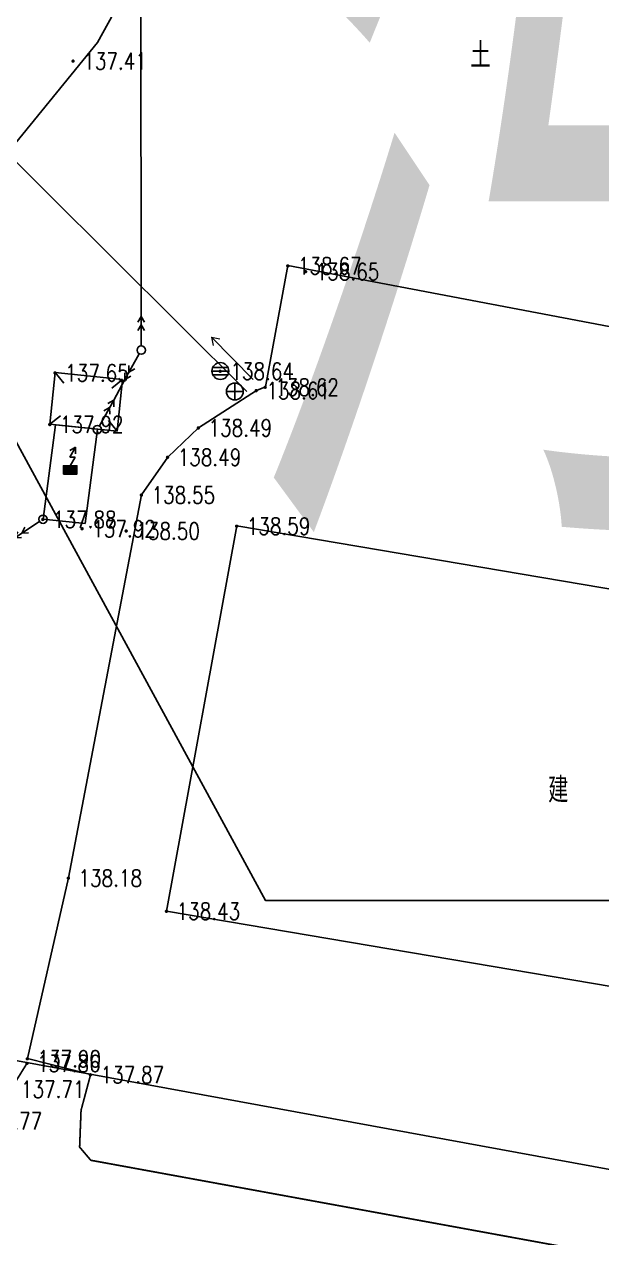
# Model space of a CAD drawing. Extents: x 529262 to 576451, y 2694391 to 2717535.
# Drawn here: x 562957.1 to 562991.3, y 2710312.2 to 2710384.1 of the extents above; entities that cross this region are included whole.
import ezdxf
from ezdxf.enums import TextEntityAlignment as Align
from ezdxf.xclip import XClip

# ---------------------------------------------------------------- set-up
doc = ezdxf.new("R2010")
doc.units = 0
doc.header["$XCLIPFRAME"] = 0
for name, color, linetype in [('COMPONENT', 8, 'Continuous'), ('DLSS', 4, 'Continuous'), ('DMTZ', 8, 'Continuous'), ('GCD', 8, 'Continuous'), ('GXYZ', 8, 'Continuous'), ('JMD', 8, 'Continuous'), ('PP-COM', 7, 'Continuous'), ('RD-红线', 7, 'Continuous'), ('ZBTZ', 8, 'Continuous')]:
    doc.layers.add(name, color=color, linetype=linetype)
doc.layers.add('SXSS', color=5, linetype='Continuous', lineweight=0)
doc.styles.add('_TCH_DIM', font='smsim.shx', dxfattribs={"width": 0.75, "bigfont": 'smfs.shx'})
doc.styles.add('HZ', font='rs.shx', dxfattribs={"width": 0.8, "bigfont": 'hztxt.shx'})
doc.linetypes.add('10421', pattern='A,2,[150,AAA.SHX,S=0.5,R=0,X=0,Y=0.5],1e-11', length=2)
doc.linetypes.add('1161', pattern='A,0,[149,AAA.SHX,S=0.15,R=0,X=0,Y=0],-1.6', length=1.6)
doc.linetypes.add('536', pattern='A,9.4,[169,AAA.SHX,S=1,R=0,X=0,Y=0.15],0.6', length=10)

# ---------------------------------------------------------------- blocks, each defined once
blk = doc.blocks.new('A$C19FD0107')
at = {"layer": 'RD-红线', "color": 8, "linetype": 'Continuous', "flags": 128}
blk.add_lwpolyline([(-8064.225, 15936.277), (-8064.224, 15936.276), (-7831.849, 15893.658)], dxfattribs=at)
blk = doc.blocks.new('GC200')
at = {"linetype": 'Continuous', "const_width": 0.2, "flags": 128}
blk.add_lwpolyline([(-0.1, 0, 1), (0.1, 0, 1)], format="xyb", close=True, dxfattribs=at)
blk = doc.blocks.new('gc086')
at = {"color": 8}
for p, q in [((0, 0), (7, 0)), ((7, 0), (6.18, 0.57)), ((7, 0), (6.18, -0.57))]:
    blk.add_line(p, q, dxfattribs=at)
blk = doc.blocks.new('gc170')
at = {"color": 8, "linetype": 'Continuous'}
blk.add_circle((0, 0), 0.5, dxfattribs=at)
blk = doc.blocks.new('gc013a')
at = {"linetype": 'Continuous'}
blk.add_line((0.5, 0), (4, 0), dxfattribs=at)
at = {"linetype": 'Continuous', "flags": 128}
for points in [[(2.31, -0.4), (3, 0), (2.31, 0.4)], [(3.31, -0.4), (4, 0), (3.31, 0.4)]]:
    blk.add_lwpolyline(points, dxfattribs=at)
blk = doc.blocks.new('*U75')
at = {"linetype": 'Continuous'}
for points in [[(0.8, 1), (-0.8, 1), (0.8, 0)], [(-0.8, 0), (0.8, 0), (-0.8, 1)], [(0.8, 0), (-0.8, 0), (0, 0)]]:
    blk.add_solid(points, dxfattribs=at)
blk = doc.blocks.new('gc129')
at = {"linetype": 'Continuous', "flags": 128}
for points in [[(-0.05, 2), (0.64, 3.2)], [(-0.05, 2.8), (0.64, 3.2)], [(0.64, 2.4), (0.64, 3.2)], [(0.58, 2), (-0.05, 2)], [(0, 1), (0.58, 2)], [(-0.8, 0), (0, 0), (0.8, 0), (0.8, 1), (-0.8, 1), (-0.8, 0)]]:
    blk.add_lwpolyline(points, dxfattribs=at)
at = {"linetype": 'Continuous'}
blk.add_blockref('*U75', (0, 0), dxfattribs=at)
blk = doc.blocks.new('gcbj0102')
for p, q in [((-1, 0), (1, 0)), ((0, -1), (0, 1))]:
    blk.add_line(p, q)
blk.add_circle((0, 0), 1)
blk = doc.blocks.new('gcbj0103')
for p, q in [((-1, 0), (1, 0)), ((-0.9, 0.43), (0.9, 0.43)), ((-0.88, -0.47), (0.88, -0.47))]:
    blk.add_line(p, q)
blk.add_circle((0, 0), 1)

msp = doc.modelspace()

# ---------------------------------------------------------------- linework, layer by layer
at = {"color": 8, "linetype": 'Continuous', "flags": 128}
msp.add_lwpolyline([(562970.315, 2710362.325), (562950.433, 2710382.068)], dxfattribs=at)
at = {"layer": 'Defpoints', "color": 1}
msp.add_lwpolyline([(563132.148, 2710332.168), (562971.418, 2710332.168), (562946.755, 2710377.511)], dxfattribs=at)
at = {"layer": 'DLSS', "color": 8, "linetype": 'Continuous', "const_width": 0.1, "flags": 128}
for points in [[(562917.174, 2710345.019), (562917.072, 2710339.925), (562917.337, 2710337.045), (562918.533, 2710333.538), (562920.238, 2710330.01), (562922.061, 2710327.614), (562926.971, 2710323.567), (562933.873, 2710321.38), (562950.831, 2710318.601), (562953.824, 2710319.129), (562956.337, 2710320.999), (562957.288, 2710322.535)], [(562961.054, 2710321.862), (562960.488, 2710319.746), (562960.402, 2710317.564), (562961.065, 2710316.783), (562992.964, 2710310.947), (563008.577, 2710308.231), (563053.044, 2710300.94)]]:
    msp.add_lwpolyline(points, dxfattribs=at)
at = {"layer": 'DMTZ', "linetype": '10421', "flags": 128}
msp.add_lwpolyline([(562943.843, 2710335.821), (562944.535, 2710337.208), (562946.131, 2710345.439), (562947.721, 2710355.512), (562952.647, 2710371.457), (562956.602, 2710377.045), (562961.458, 2710382.994), (562972.803, 2710403.56), (562973.161, 2710408.046), (562974.884, 2710412.934), (562983.252, 2710425.545), (562999.499, 2710429.017)], dxfattribs=at)
at = {"layer": 'GXYZ', "linetype": 'Continuous'}
for p, q in [((562964.052, 2710366.778), (562963.972, 2710431.005)), ((562962.421, 2710361.821), (562963.087, 2710363.027))]:
    msp.add_line(p, q, dxfattribs=at)
at = {"layer": 'GXYZ', "linetype": '536', "flags": 128}
msp.add_lwpolyline([(562958.971, 2710360.351), (562958.234, 2710354.76), (562960.722, 2710354.508), (562961.459, 2710360.097)], close=True, dxfattribs=at)
at = {"layer": 'JMD', "linetype": 'Continuous'}
for p, q in [((562958.959, 2710363.442), (562959.464, 2710362.822)), ((562962.938, 2710363.036), (562962.318, 2710362.531)), ((562958.647, 2710360.384), (562959.267, 2710360.889)), ((562962.626, 2710359.978), (562962.121, 2710360.598))]:
    msp.add_line(p, q, dxfattribs=at)
at = {"layer": 'JMD', "linetype": 'Continuous', "flags": 128}
for points in [[(562962.938, 2710363.036), (562958.959, 2710363.442), (562958.647, 2710360.384), (562962.626, 2710359.978)], [(562961.459, 2710360.097), (562958.971, 2710360.35), (562958.234, 2710354.76), (562960.722, 2710354.508)], [(563010.099, 2710324.006), (562965.56, 2710331.549), (562969.719, 2710354.36), (563014.258, 2710346.817)]]:
    msp.add_lwpolyline(points, close=True, dxfattribs=at)
msp.add_lwpolyline([(562965.56, 2710331.549), (562969.719, 2710354.36)], dxfattribs=at)
at = {"layer": 'ZBTZ', "linetype": '1161', "flags": 128}
for points in [[(562959.745, 2710333.512), (562964.076, 2710356.206), (562965.623, 2710358.441), (562967.452, 2710360.183), (562970.879, 2710362.39), (562971.409, 2710362.594), (562972.749, 2710369.781), (563045.89, 2710355.904)], [(562961.054, 2710321.862), (562957.314, 2710322.811), (562959.745, 2710333.512)]]:
    msp.add_lwpolyline(points, dxfattribs=at)

# ---------------------------------------------------------------- block references
at = {"layer": 'COMPONENT', "linetype": 'Continuous', "xscale": 0.5, "yscale": 0.5}
for name, p in [('gcbj0103', (562968.741, 2710363.54)), ('gcbj0102', (562969.602, 2710362.325))]:
    msp.add_blockref(name, p, dxfattribs=at)
at = {"layer": 'GCD', "color": 3, "linetype": 'Continuous'}
ref = msp.add_blockref('GC200', (562960.015, 2710381.897, 137.411), dxfattribs=dict(at, xscale=0.5, yscale=0.5, zscale=0.5))
ref.add_attrib('height', '137.41', dxfattribs={"linetype": 'Continuous', "height": 1, "style": 'HZ', "width": 0.8}).set_placement((562960.615, 2710381.897, 137.411), align=Align.MIDDLE_LEFT)
ref = msp.add_blockref('GC200', (562972.737, 2710369.765, 138.667), dxfattribs=dict(at, xscale=0.5, yscale=0.5, zscale=0.5))
ref.add_attrib('height', '138.67', dxfattribs={"linetype": 'Continuous', "height": 1, "style": 'HZ', "width": 0.8}).set_placement((562973.337, 2710369.765, 138.667), align=Align.MIDDLE_LEFT)
ref = msp.add_blockref('GC200', (562973.793, 2710369.424, 138.649), dxfattribs=dict(at, xscale=0.5, yscale=0.5, zscale=0.5))
ref.add_attrib('height', '138.65', dxfattribs={"linetype": 'Continuous', "height": 1, "style": 'HZ', "width": 0.8}).set_placement((562974.393, 2710369.424, 138.649), align=Align.MIDDLE_LEFT)
ref = msp.add_blockref('GC200', (562958.947, 2710363.426, 137.654), dxfattribs=dict(at, xscale=0.5, yscale=0.5, zscale=0.5))
ref.add_attrib('height', '137.65', dxfattribs={"linetype": 'Continuous', "height": 1, "style": 'HZ', "width": 0.8}).set_placement((562959.547, 2710363.426, 137.654), align=Align.MIDDLE_LEFT)
ref = msp.add_blockref('GC200', (562968.732, 2710363.525, 138.64), dxfattribs=dict(at, xscale=0.5, yscale=0.5, zscale=0.5))
ref.add_attrib('height', '138.64', dxfattribs={"linetype": 'Continuous', "height": 1, "style": 'HZ', "width": 0.8}).set_placement((562969.332, 2710363.525, 138.64), align=Align.MIDDLE_LEFT)
ref = msp.add_blockref('GC200', (562971.397, 2710362.578, 138.622), dxfattribs=dict(at, xscale=0.5, yscale=0.5, zscale=0.5))
ref.add_attrib('height', '138.62', dxfattribs={"linetype": 'Continuous', "height": 1, "style": 'HZ', "width": 0.8}).set_placement((562971.997, 2710362.578, 138.622), align=Align.MIDDLE_LEFT)
ref = msp.add_blockref('GC200', (562970.867, 2710362.374, 138.609), dxfattribs=dict(at, xscale=0.5, yscale=0.5, zscale=0.5))
ref.add_attrib('height', '138.61', dxfattribs={"linetype": 'Continuous', "height": 1, "style": 'HZ', "width": 0.8}).set_placement((562971.467, 2710362.374, 138.609), align=Align.MIDDLE_LEFT)
ref = msp.add_blockref('GC200', (562958.635, 2710360.368, 137.918), dxfattribs=dict(at, xscale=0.5, yscale=0.5, zscale=0.5))
ref.add_attrib('height', '137.92', dxfattribs={"linetype": 'Continuous', "height": 1, "style": 'HZ', "width": 0.8}).set_placement((562959.235, 2710360.368, 137.918), align=Align.MIDDLE_LEFT)
ref = msp.add_blockref('GC200', (562967.44, 2710360.167, 138.491), dxfattribs=dict(at, xscale=0.5, yscale=0.5, zscale=0.5))
ref.add_attrib('height', '138.49', dxfattribs={"linetype": 'Continuous', "height": 1, "style": 'HZ', "width": 0.8}).set_placement((562968.04, 2710360.167, 138.491), align=Align.MIDDLE_LEFT)
ref = msp.add_blockref('GC200', (562965.611, 2710358.425, 138.49), dxfattribs=dict(at, xscale=0.5, yscale=0.5, zscale=0.5))
ref.add_attrib('height', '138.49', dxfattribs={"linetype": 'Continuous', "height": 1, "style": 'HZ', "width": 0.8}).set_placement((562966.211, 2710358.425, 138.49), align=Align.MIDDLE_LEFT)
ref = msp.add_blockref('GC200', (562964.064, 2710356.19, 138.545), dxfattribs=dict(at, xscale=0.5, yscale=0.5, zscale=0.5))
ref.add_attrib('height', '138.55', dxfattribs={"linetype": 'Continuous', "height": 1, "style": 'HZ', "width": 0.8}).set_placement((562964.664, 2710356.19, 138.545), align=Align.MIDDLE_LEFT)
ref = msp.add_blockref('GC200', (562958.222, 2710354.744, 137.883), dxfattribs=dict(at, xscale=0.5, yscale=0.5, zscale=0.5))
ref.add_attrib('height', '137.88', dxfattribs={"linetype": 'Continuous', "height": 1, "style": 'HZ', "width": 0.8}).set_placement((562958.822, 2710354.744, 137.883), align=Align.MIDDLE_LEFT)
ref = msp.add_blockref('GC200', (562960.551, 2710354.193, 137.92), dxfattribs=dict(at, xscale=0.5, yscale=0.5, zscale=0.5))
ref.add_attrib('height', '137.92', dxfattribs={"linetype": 'Continuous', "height": 1, "style": 'HZ', "width": 0.8}).set_placement((562961.151, 2710354.193, 137.92), align=Align.MIDDLE_LEFT)
ref = msp.add_blockref('GC200', (562963.161, 2710354.059, 138.496), dxfattribs=dict(at, xscale=0.5, yscale=0.5, zscale=0.5))
ref.add_attrib('height', '138.50', dxfattribs={"linetype": 'Continuous', "height": 1, "style": 'HZ', "width": 0.8}).set_placement((562963.761, 2710354.059, 138.496), align=Align.MIDDLE_LEFT)
ref = msp.add_blockref('GC200', (562969.707, 2710354.344, 138.592), dxfattribs=dict(at, xscale=0.5, yscale=0.5, zscale=0.5))
ref.add_attrib('height', '138.59', dxfattribs={"linetype": 'Continuous', "height": 1, "style": 'HZ', "width": 0.8}).set_placement((562970.307, 2710354.344, 138.592), align=Align.MIDDLE_LEFT)
ref = msp.add_blockref('GC200', (562959.733, 2710333.496, 138.177), dxfattribs=dict(at, xscale=0.5, yscale=0.5, zscale=0.5))
ref.add_attrib('height', '138.18', dxfattribs={"linetype": 'Continuous', "height": 1, "style": 'HZ', "width": 0.8}).set_placement((562960.333, 2710333.496, 138.177), align=Align.MIDDLE_LEFT)
ref = msp.add_blockref('GC200', (562965.548, 2710331.533, 138.432), dxfattribs=dict(at, xscale=0.5, yscale=0.5, zscale=0.5))
ref.add_attrib('height', '138.43', dxfattribs={"linetype": 'Continuous', "height": 1, "style": 'HZ', "width": 0.8}).set_placement((562966.148, 2710331.533, 138.432), align=Align.MIDDLE_LEFT)
ref = msp.add_blockref('GC200', (562957.276, 2710322.519, 137.863), dxfattribs=dict(at, xscale=0.5, yscale=0.5, zscale=0.5))
ref.add_attrib('height', '137.86', dxfattribs={"linetype": 'Continuous', "height": 1, "style": 'HZ', "width": 0.8}).set_placement((562957.876, 2710322.519, 137.863), align=Align.MIDDLE_LEFT)
ref = msp.add_blockref('GC200', (562957.302, 2710322.795, 137.9), dxfattribs=dict(at, xscale=0.5, yscale=0.5, zscale=0.5))
ref.add_attrib('height', '137.90', dxfattribs={"linetype": 'Continuous', "height": 1, "style": 'HZ', "width": 0.8}).set_placement((562957.902, 2710322.795, 137.9), align=Align.MIDDLE_LEFT)
ref = msp.add_blockref('GC200', (562961.042, 2710321.846, 137.867), dxfattribs=dict(at, xscale=0.5, yscale=0.5, zscale=0.5))
ref.add_attrib('height', '137.87', dxfattribs={"linetype": 'Continuous', "height": 1, "style": 'HZ', "width": 0.8}).set_placement((562961.642, 2710321.846, 137.867), align=Align.MIDDLE_LEFT)
ref = msp.add_blockref('GC200', (562956.325, 2710320.983, 137.714), dxfattribs=dict(at, xscale=0.5, yscale=0.5, zscale=0.5))
ref.add_attrib('height', '137.71', dxfattribs={"linetype": 'Continuous', "height": 1, "style": 'HZ', "width": 0.8}).set_placement((562956.925, 2710320.983, 137.714), align=Align.MIDDLE_LEFT)
ref = msp.add_blockref('GC200', (562953.812, 2710319.113, 137.765), dxfattribs=dict(at, xscale=0.5, yscale=0.5, zscale=0.5))
ref.add_attrib('height', '137.77', dxfattribs={"linetype": 'Continuous', "height": 1, "style": 'HZ', "width": 0.8}).set_placement((562954.412, 2710319.113, 137.765), align=Align.MIDDLE_LEFT)
at = {"layer": 'GXYZ', "linetype": 'Continuous'}
for p, xscale, yscale, rotation in [((562964.054, 2710364.778), 0.5000000001359072, 0.5000000001359072, 90.07086576532825), ((562964.054, 2710364.778), 0.5000000001994372, 0.5000000001994372, 241.0758357120614), ((562961.453, 2710360.071), 0.5000000001994372, 0.5000000001994372, 61.0758357120614), ((562958.233, 2710354.759), 0.5000000000303295, 0.5000000000303295, 213.2214859905802)]:
    msp.add_blockref('gc013a', p, dxfattribs=dict(at, xscale=xscale, yscale=yscale, rotation=rotation))
at = {"layer": 'GXYZ', "linetype": 'Continuous', "xscale": 0.5, "yscale": 0.5}
for p in [(562964.054, 2710364.778), (562961.453, 2710360.071), (562958.233, 2710354.759)]:
    msp.add_blockref('gc170', p, dxfattribs=at)
at = {"layer": 'GXYZ', "linetype": '536', "xscale": 0.5, "yscale": 0.5}
msp.add_blockref('gc129', (562959.846, 2710357.429), dxfattribs=at)
at = {"layer": 'PP-COM'}
ref = msp.add_blockref('A$C19FD0107', (570997.993, 2694390.603), dxfattribs=at)
XClip(ref).set_block_clipping_path([(-9366.4383134884, 14428.6043910822), (-3328.4480743363, 17452.7484863754)])
at = {"layer": 'SXSS', "color": 8, "linetype": 'Continuous', "xscale": 0.5000000000396043, "yscale": 0.5000000000396043, "zscale": 0.5000000000396043, "rotation": 134.6118882859647}
msp.add_blockref('gc086', (562970.681, 2710363.046), dxfattribs=at)

# ---------------------------------------------------------------- texts
at = {"layer": 'Defpoints', "color": 1, "style": '_TCH_DIM', "width": 0.75}
msp.add_text('污水', height=52.8692, rotation=360, dxfattribs=at).set_placement((562969.046, 2710353.168))
at = {"layer": 'JMD', "linetype": 'Continuous', "style": 'HZ', "width": 0.8}
msp.add_text('建', height=1.5, dxfattribs=at).set_placement((562988.767, 2710338.799), align=Align.MIDDLE)
at = {"layer": 'SXSS', "color": 8, "linetype": 'Continuous', "style": 'HZ', "width": 0.8}
msp.add_text('土', height=1.5, dxfattribs=at).set_placement((562984.156, 2710382.314), align=Align.MIDDLE)

doc.saveas('drawing.dxf')
